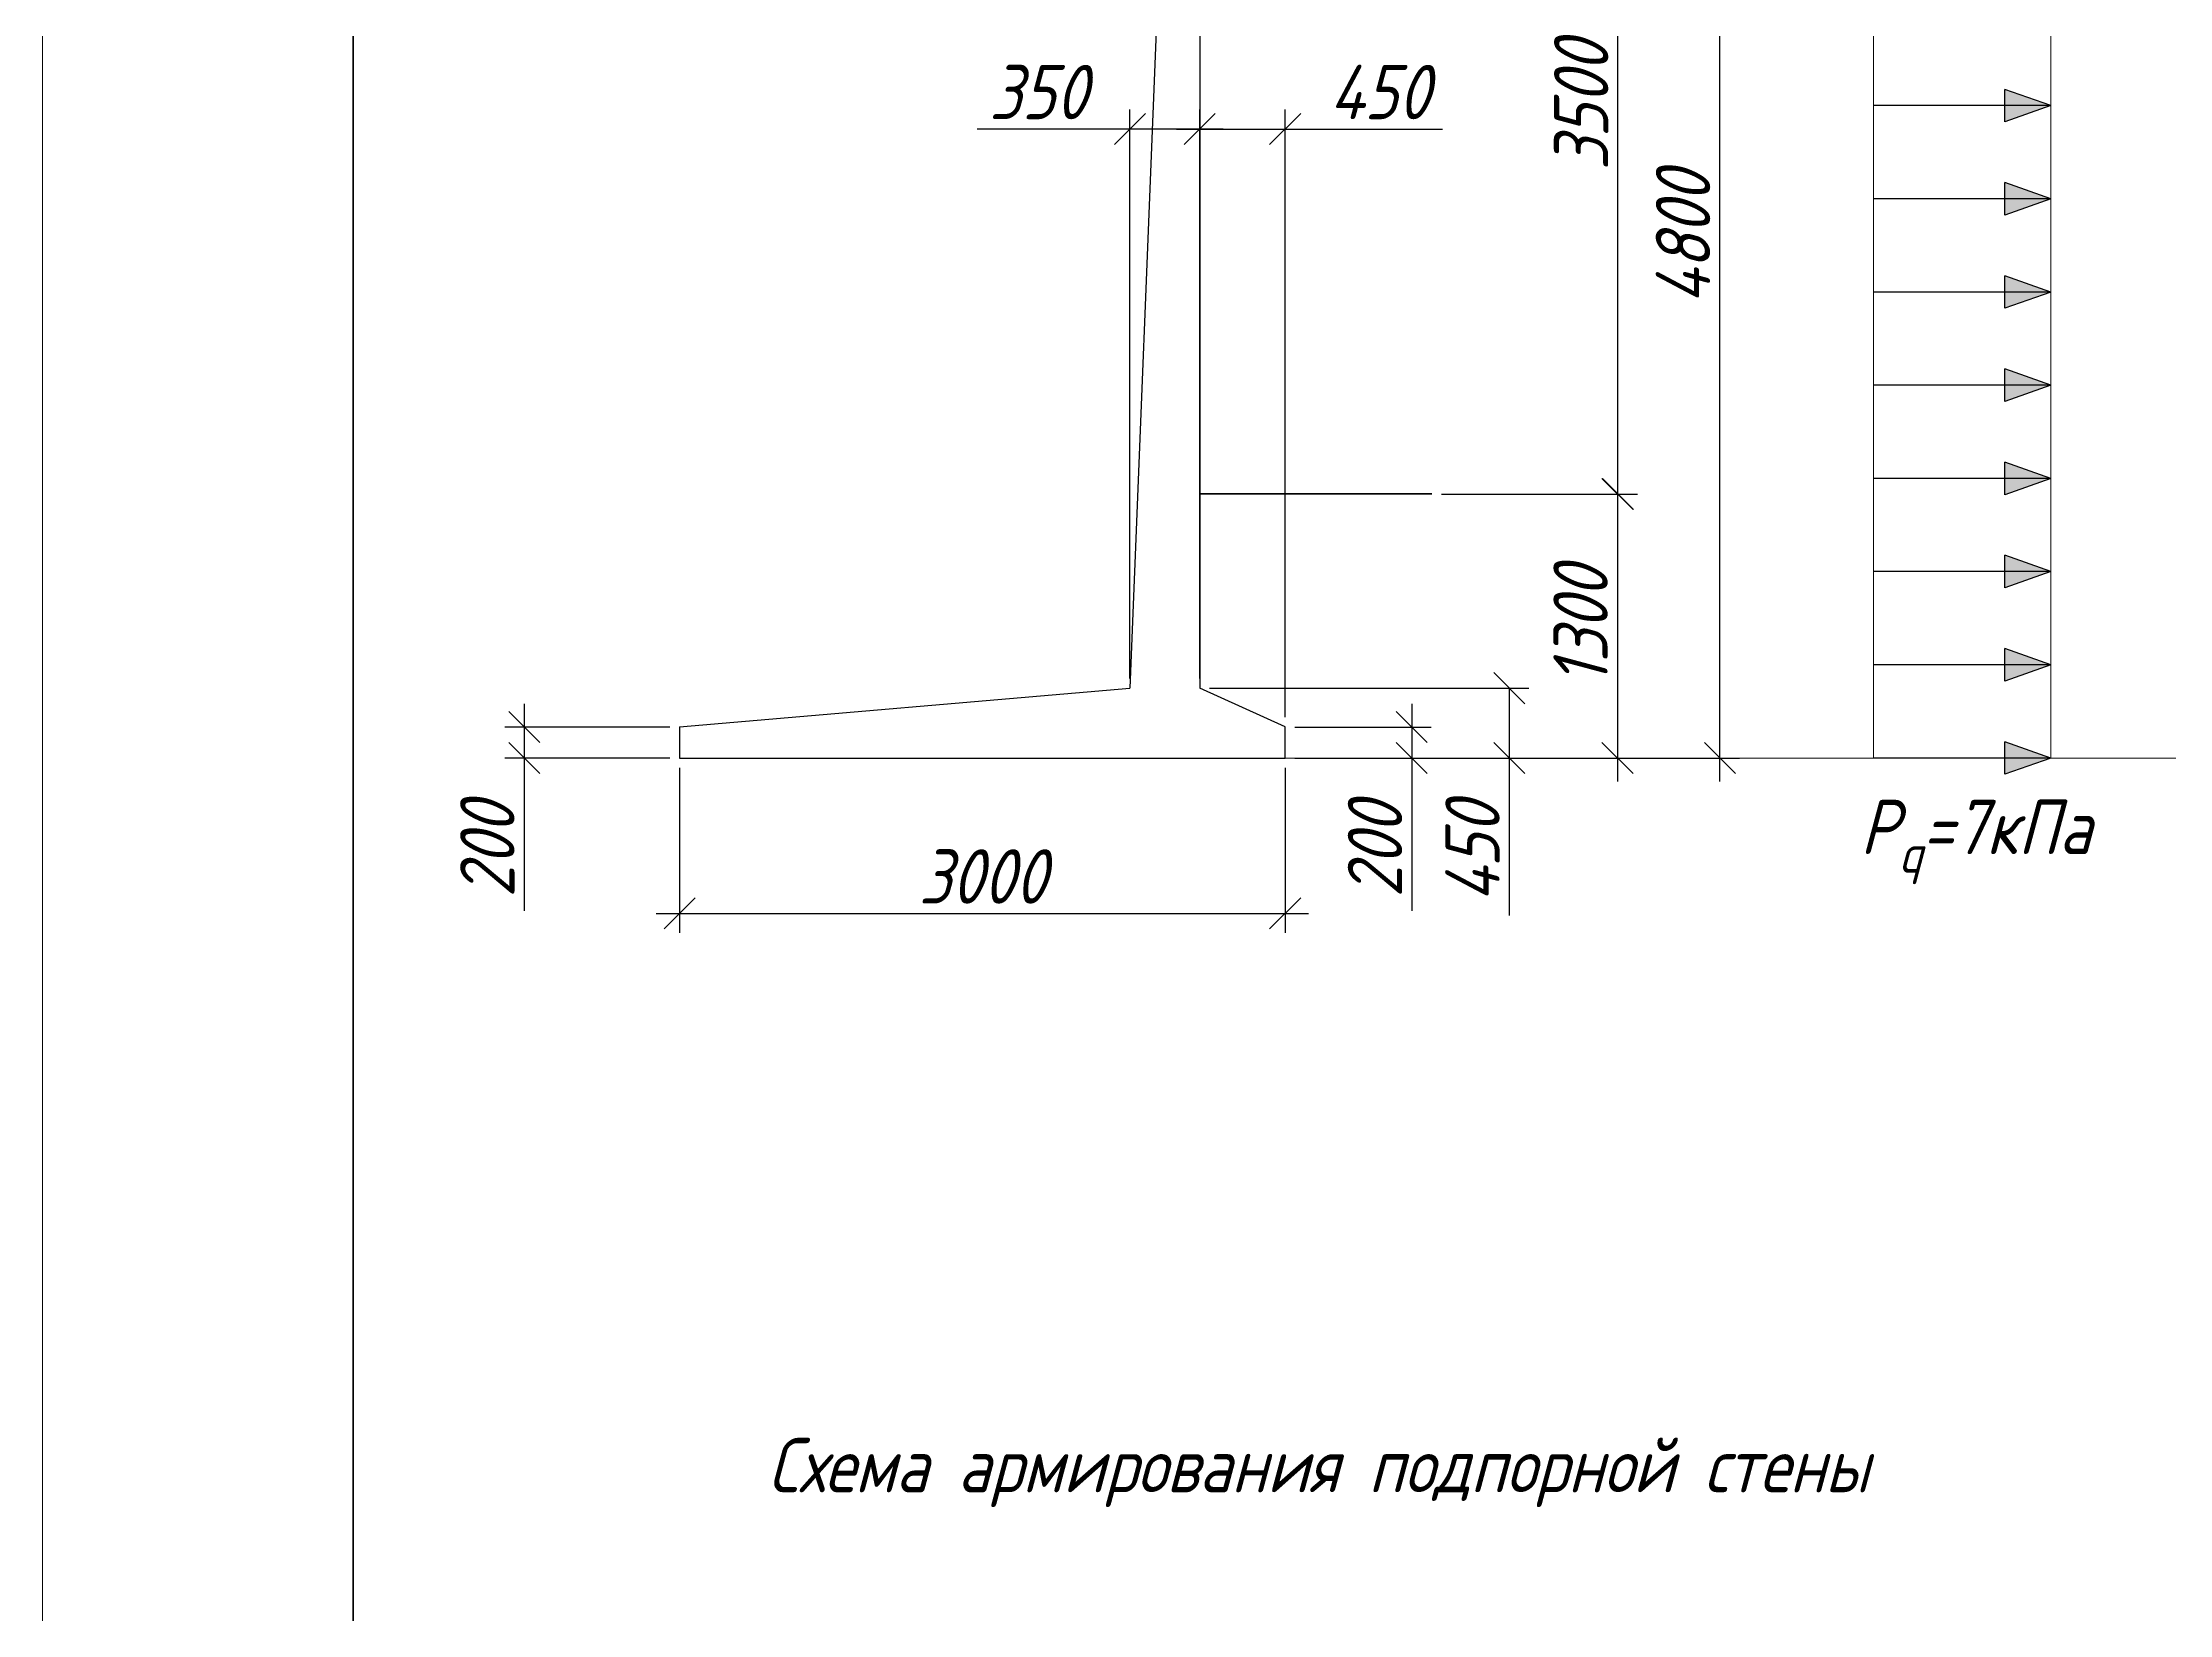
# Model space of a CAD drawing. Header units: millimetres. Extents: x -1004 to 900128, y -352756 to 107728.
# Drawn here: x -1004 to 12692, y -61670 to -51550 of the extents above; entities that cross this region are included whole.
import ezdxf

# ---------------------------------------------------------------- set-up
doc = ezdxf.new("R2010")
doc.units = ezdxf.units.MM
doc.linetypes.add('ACAD_ISO04W100', pattern=[30, 24, -3, 0, -3])
for name, color, linetype, lineweight in [('axles', 152, 'ACAD_ISO04W100', 20), ('basic', 95, 'Continuous', 30), ('frame', 173, 'Continuous', 40), ('size', 45, 'Continuous', 20), ('text', 13, 'Continuous', 20), ('thick', 42, 'Continuous', 35), ('thin', 153, 'Continuous', 18)]:
    doc.layers.add(name, color=color, linetype=linetype, lineweight=lineweight)
doc.styles.add('Structures', font='isocpeur.ttf', dxfattribs={"width": 0.85, "oblique": 15})
doc.styles.add('structures 5', font='isocpeur.ttf', dxfattribs={"width": 0.85, "oblique": 15, "height": 5})
doc.dimstyles.new('structures 3.5', dxfattribs={"dimtxt": 3.5, "dimasz": 2, "dimexe": 1.25, "dimexo": 0.625, "dimtad": 1, "dimtxsty": 'Structures', "dimblk": 'OBLIQUE', "dimcen": 2.5, "dimdle": 1.5, "dimadec": 0, "dimazin": 0, "dimtfac": 1, "dimtmove": 0, "dimatfit": 3, "dimfxl": 1, "dimarcsym": 0})

# ---------------------------------------------------------------- blocks, each defined once
blk = doc.blocks.new('_Oblique')
at = {"color": 0, "linetype": 'ByBlock', "lineweight": -2}
blk.add_line((-0.5, -0.5), (0.5, 0.5), dxfattribs=at)
blk = doc.blocks.new('*D413')
at = {"layer": 'Defpoints', "color": 0, "transparency": 16777216}
for p in [(6998, -55957), (6998, -56157), (7813, -56157)]:
    blk.add_point(p, dxfattribs=at)
at = {"layer": 'size', "color": 0, "lineweight": -2, "transparency": 16777216}
for p, q in [((7813, -55807), (7813, -56157)), ((7060, -55957), (7938, -55957)), ((7060, -56157), (7938, -56157)), ((7813, -56157), (7813, -57141))]:
    blk.add_line(p, q, dxfattribs=at)
at = {"layer": 'size', "color": 0, "lineweight": -2, "transparency": 16777216, "xscale": 200, "yscale": 200, "zscale": 200}
for p, rotation in [((7813, -55957), 90), ((7813, -56157), 270)]:
    blk.add_blockref('_Oblique', p, dxfattribs=dict(at, rotation=rotation))
at = {"layer": 'size', "color": 0, "transparency": 16777216, "insert": (7576, -56749), "char_height": 350, "attachment_point": 5, "rotation": 90, "style": 'Structures'}
blk.add_mtext('200', dxfattribs=at)
blk = doc.blocks.new('*D414')
at = {"layer": 'Defpoints', "color": 0, "transparency": 16777216}
for p in [(3098, -56157), (6998, -56157), (6998, -57157)]:
    blk.add_point(p, dxfattribs=at)
at = {"layer": 'size', "color": 0, "lineweight": -2, "transparency": 16777216}
for p, q in [((3098, -56219), (3098, -57282)), ((6998, -56219), (6998, -57282)), ((2948, -57157), (7148, -57157))]:
    blk.add_line(p, q, dxfattribs=at)
at = {"layer": 'size', "color": 0, "lineweight": -2, "transparency": 16777216, "xscale": 200, "yscale": 200, "zscale": 200, "rotation": 180}
blk.add_blockref('_Oblique', (3098, -57157), dxfattribs=at)
at = {"layer": 'size', "color": 0, "lineweight": -2, "transparency": 16777216, "xscale": 200, "yscale": 200, "zscale": 200}
blk.add_blockref('_Oblique', (6998, -57157), dxfattribs=at)
at = {"layer": 'size', "color": 0, "transparency": 16777216, "insert": (5048, -56919), "char_height": 350, "attachment_point": 5, "style": 'Structures'}
blk.add_mtext('3000', dxfattribs=at)
blk = doc.blocks.new('*D415')
at = {"layer": 'Defpoints', "color": 0, "transparency": 16777216}
for p in [(3098, -55957), (2098, -56157), (3098, -56157)]:
    blk.add_point(p, dxfattribs=at)
at = {"layer": 'size', "color": 0, "lineweight": -2, "transparency": 16777216}
for p, q in [((2098, -55807), (2098, -56157)), ((3035, -55957), (1973, -55957)), ((3035, -56157), (1973, -56157)), ((2098, -56157), (2098, -57141))]:
    blk.add_line(p, q, dxfattribs=at)
at = {"layer": 'size', "color": 0, "lineweight": -2, "transparency": 16777216, "xscale": 200, "yscale": 200, "zscale": 200}
for p, rotation in [((2098, -55957), 90), ((2098, -56157), 270)]:
    blk.add_blockref('_Oblique', p, dxfattribs=dict(at, rotation=rotation))
at = {"layer": 'size', "color": 0, "transparency": 16777216, "insert": (1860, -56749), "char_height": 350, "attachment_point": 5, "rotation": 90, "style": 'Structures'}
blk.add_mtext('200', dxfattribs=at)
blk = doc.blocks.new('*D416')
at = {"layer": 'Defpoints', "color": 0, "transparency": 16777216}
for p in [(6448, -55707), (8441, -55707), (6998, -56157)]:
    blk.add_point(p, dxfattribs=at)
at = {"layer": 'size', "color": 0, "lineweight": -2, "transparency": 16777216}
for p, q in [((6510, -55707), (8566, -55707)), ((8441, -55707), (8441, -56307)), ((7060, -56157), (8566, -56157)), ((8441, -56157), (8441, -57170))]:
    blk.add_line(p, q, dxfattribs=at)
at = {"layer": 'size', "color": 0, "lineweight": -2, "transparency": 16777216, "xscale": 200, "yscale": 200, "zscale": 200}
for p, rotation in [((8441, -55707), 90), ((8441, -56157), 270)]:
    blk.add_blockref('_Oblique', p, dxfattribs=dict(at, rotation=rotation))
at = {"layer": 'size', "color": 0, "transparency": 16777216, "insert": (8204, -56763), "char_height": 350, "attachment_point": 5, "rotation": 90, "style": 'Structures'}
blk.add_mtext('450', dxfattribs=at)
blk = doc.blocks.new('*D417')
at = {"layer": 'Defpoints', "color": 0, "transparency": 16777216}
for p in [(6448, -49457), (9798, -49457), (6998, -56157)]:
    blk.add_point(p, dxfattribs=at)
at = {"layer": 'size', "color": 0, "lineweight": -2, "transparency": 16777216}
for p, q in [((9798, -56307), (9798, -49307)), ((6510, -49457), (9923, -49457)), ((7060, -56157), (9923, -56157))]:
    blk.add_line(p, q, dxfattribs=at)
at = {"layer": 'size', "color": 0, "lineweight": -2, "transparency": 16777216, "xscale": 200, "yscale": 200, "zscale": 200}
for p, rotation in [((9798, -49457), 90), ((9798, -56157), 270)]:
    blk.add_blockref('_Oblique', p, dxfattribs=dict(at, rotation=rotation))
at = {"layer": 'size', "color": 0, "transparency": 16777216, "insert": (9560, -52807), "char_height": 350, "attachment_point": 5, "rotation": 90, "style": 'Structures'}
blk.add_mtext('4800', dxfattribs=at)
blk = doc.blocks.new('*D418')
at = {"layer": 'Defpoints', "color": 0, "transparency": 16777216}
for p in [(6998, -52107), (6448, -55707), (6998, -55957)]:
    blk.add_point(p, dxfattribs=at)
at = {"layer": 'size', "color": 0, "lineweight": -2, "transparency": 16777216}
for p, q in [((6448, -55644), (6448, -51982)), ((6998, -55894), (6998, -51982)), ((6298, -52107), (6998, -52107)), ((6998, -52107), (8011, -52107))]:
    blk.add_line(p, q, dxfattribs=at)
at = {"layer": 'size', "color": 0, "lineweight": -2, "transparency": 16777216, "xscale": 200, "yscale": 200, "zscale": 200, "rotation": 180}
blk.add_blockref('_Oblique', (6448, -52107), dxfattribs=at)
at = {"layer": 'size', "color": 0, "lineweight": -2, "transparency": 16777216, "xscale": 200, "yscale": 200, "zscale": 200}
blk.add_blockref('_Oblique', (6998, -52107), dxfattribs=at)
at = {"layer": 'size', "color": 0, "transparency": 16777216, "insert": (7604, -51869), "char_height": 350, "attachment_point": 5, "style": 'Structures'}
blk.add_mtext('450', dxfattribs=at)
blk = doc.blocks.new('*D419')
at = {"layer": 'Defpoints', "color": 0, "transparency": 16777216}
for p in [(5998, -52107), (5998, -55707), (6448, -55707)]:
    blk.add_point(p, dxfattribs=at)
at = {"layer": 'size', "color": 0, "lineweight": -2, "transparency": 16777216}
for p, q in [((5998, -55644), (5998, -51982)), ((6448, -55644), (6448, -51982)), ((5998, -52107), (5014, -52107)), ((6598, -52107), (5998, -52107))]:
    blk.add_line(p, q, dxfattribs=at)
at = {"layer": 'size', "color": 0, "lineweight": -2, "transparency": 16777216, "xscale": 200, "yscale": 200, "zscale": 200, "rotation": 180}
blk.add_blockref('_Oblique', (5998, -52107), dxfattribs=at)
at = {"layer": 'size', "color": 0, "lineweight": -2, "transparency": 16777216, "xscale": 200, "yscale": 200, "zscale": 200}
blk.add_blockref('_Oblique', (6448, -52107), dxfattribs=at)
at = {"layer": 'size', "color": 0, "transparency": 16777216, "insert": (5406, -51869), "char_height": 350, "attachment_point": 5, "style": 'Structures'}
blk.add_mtext('350', dxfattribs=at)
blk = doc.blocks.new('*D421')
at = {"layer": 'Defpoints', "color": 0, "transparency": 16777216}
for p in [(7943, -54457), (7148, -56157), (9138, -56157)]:
    blk.add_point(p, dxfattribs=at)
at = {"layer": 'size', "color": 0, "lineweight": -2, "transparency": 16777216}
for p, q in [((9138, -54307), (9138, -56307)), ((8005, -54457), (9263, -54457)), ((7210, -56157), (9263, -56157))]:
    blk.add_line(p, q, dxfattribs=at)
at = {"layer": 'size', "color": 0, "lineweight": -2, "transparency": 16777216, "xscale": 200, "yscale": 200, "zscale": 200}
for p, rotation in [((9138, -54457), 90), ((9138, -56157), 270)]:
    blk.add_blockref('_Oblique', p, dxfattribs=dict(at, rotation=rotation))
at = {"layer": 'size', "color": 0, "transparency": 16777216, "insert": (8900, -55307), "char_height": 350, "attachment_point": 5, "rotation": 90, "style": 'Structures'}
blk.add_mtext('1300', dxfattribs=at)
blk = doc.blocks.new('*D422')
at = {"layer": 'Defpoints', "color": 0, "transparency": 16777216}
for p in [(6448, -49457), (9141, -49457), (7943, -54457)]:
    blk.add_point(p, dxfattribs=at)
at = {"layer": 'size', "color": 0, "lineweight": -2, "transparency": 16777216}
for p, q in [((9141, -54607), (9141, -49307)), ((6510, -49457), (9266, -49457)), ((8005, -54457), (9266, -54457))]:
    blk.add_line(p, q, dxfattribs=at)
at = {"layer": 'size', "color": 0, "lineweight": -2, "transparency": 16777216, "xscale": 200, "yscale": 200, "zscale": 200}
for p, rotation in [((9141, -49457), 90), ((9141, -54457), 270)]:
    blk.add_blockref('_Oblique', p, dxfattribs=dict(at, rotation=rotation))
at = {"layer": 'size', "color": 0, "transparency": 16777216, "insert": (8904, -51957), "char_height": 350, "attachment_point": 5, "rotation": 90, "style": 'Structures'}
blk.add_mtext('3500', dxfattribs=at)

msp = doc.modelspace()

# ---------------------------------------------------------------- hatches: boundary and pattern name
at = {"layer": 'basic'}
h = msp.add_hatch(color=256, dxfattribs=at)
h.dxf.hatch_style = 1
h.paths.add_polyline_path([(11632.854, -51851.62), (11927.511, -51956.545), (11632.854, -51956.545)])
h.paths.add_polyline_path([(11632.854, -51956.545), (11927.511, -51956.545), (11632.854, -52061.471)])
h = msp.add_hatch(color=256, dxfattribs=at)
h.dxf.hatch_style = 1
h.paths.add_polyline_path([(11632.854, -52451.62), (11927.511, -52556.545), (11632.854, -52556.545)])
h.paths.add_polyline_path([(11632.854, -52556.545), (11927.511, -52556.545), (11632.854, -52661.471)])
h = msp.add_hatch(color=256, dxfattribs=at)
h.dxf.hatch_style = 1
h.paths.add_polyline_path([(11632.854, -53051.62), (11927.511, -53156.545), (11632.854, -53156.545)])
h.paths.add_polyline_path([(11632.854, -53156.545), (11927.511, -53156.545), (11632.854, -53261.471)])
h = msp.add_hatch(color=256, dxfattribs=at)
h.dxf.hatch_style = 1
h.paths.add_polyline_path([(11632.854, -53651.62), (11927.511, -53756.545), (11632.854, -53756.545)])
h.paths.add_polyline_path([(11632.854, -53756.545), (11927.511, -53756.545), (11632.854, -53861.471)])
h = msp.add_hatch(color=256, dxfattribs=at)
h.dxf.hatch_style = 1
h.paths.add_polyline_path([(11632.854, -54251.62), (11927.511, -54356.545), (11632.854, -54356.545)])
h.paths.add_polyline_path([(11632.854, -54356.545), (11927.511, -54356.545), (11632.854, -54461.471)])
h = msp.add_hatch(color=256, dxfattribs=at)
h.dxf.hatch_style = 1
h.paths.add_polyline_path([(11632.854, -54851.62), (11927.511, -54956.545), (11632.854, -54956.545)])
h.paths.add_polyline_path([(11632.854, -54956.545), (11927.511, -54956.545), (11632.854, -55061.471)])
h = msp.add_hatch(color=256, dxfattribs=at)
h.dxf.hatch_style = 1
h.paths.add_polyline_path([(11632.854, -55451.62), (11927.511, -55556.545), (11632.854, -55556.545)])
h.paths.add_polyline_path([(11632.854, -55556.545), (11927.511, -55556.545), (11632.854, -55661.471)])
h = msp.add_hatch(color=256, dxfattribs=at)
h.dxf.hatch_style = 1
h.paths.add_polyline_path([(11632.854, -56051.62), (11927.511, -56156.545), (11632.854, -56156.545)])
h.paths.add_polyline_path([(11632.854, -56156.545), (11927.511, -56156.545), (11632.854, -56261.471)])

# ---------------------------------------------------------------- linework, layer by layer
at = {"layer": 'axles', "ltscale": 0.2}
msp.add_line((17477.835, -56156.545), (6997.601, -56156.545), dxfattribs=at)
at = {"layer": 'basic'}
for p, q in [((6247.601, -49456.545), (5997.601, -55706.545)), ((6447.601, -49456.545), (6447.601, -55706.545)), ((11927.511, -51956.545), (11632.854, -51851.62)), ((11632.854, -52061.471), (11632.854, -51851.62)), ((11927.511, -51956.545), (10785.644, -51956.545)), ((11927.511, -51956.545), (11632.854, -52061.471)), ((11927.511, -52556.545), (11632.854, -52451.62)), ((11632.854, -52661.471), (11632.854, -52451.62)), ((11927.511, -52556.545), (10785.644, -52556.545)), ((11927.511, -52556.545), (11632.854, -52661.471)), ((11927.511, -53156.545), (11632.854, -53051.62)), ((11632.854, -53261.471), (11632.854, -53051.62)), ((11927.511, -53156.545), (10785.644, -53156.545)), ((11927.511, -53156.545), (11632.854, -53261.471)), ((11927.511, -53756.545), (11632.854, -53651.62)), ((11632.854, -53861.471), (11632.854, -53651.62)), ((11927.511, -53756.545), (10785.644, -53756.545)), ((11927.511, -53756.545), (11632.854, -53861.471)), ((11927.511, -54356.545), (10785.644, -54356.545)), ((11927.511, -54356.545), (11632.854, -54251.62)), ((11632.854, -54461.471), (11632.854, -54251.62)), ((11927.511, -54356.545), (11632.854, -54461.471)), ((11927.511, -54956.545), (11632.854, -54851.62)), ((11632.854, -55061.471), (11632.854, -54851.62)), ((11927.511, -54956.545), (10785.644, -54956.545)), ((11927.511, -54956.545), (11632.854, -55061.471)), ((11927.511, -55556.545), (11632.854, -55451.62)), ((11632.854, -55661.471), (11632.854, -55451.62)), ((11927.511, -55556.545), (10785.644, -55556.545)), ((11927.511, -55556.545), (11632.854, -55661.471)), ((3097.601, -55956.545), (5997.601, -55706.545)), ((6997.601, -55956.545), (6447.601, -55706.545)), ((3097.601, -55956.545), (3097.601, -56156.545)), ((6997.601, -56156.545), (6997.601, -55956.545)), ((3097.601, -56156.545), (6997.601, -56156.545)), ((11927.511, -56156.545), (10785.644, -56156.545)), ((11927.511, -56156.545), (11632.854, -56051.62)), ((11632.854, -56261.471), (11632.854, -56051.62)), ((11927.511, -56156.545), (11632.854, -56261.471))]:
    msp.add_line(p, q, dxfattribs=at)
at = {"layer": 'frame'}
msp.add_line((995.641, -86608.513), (995.641, -45608.513), dxfattribs=at)
at = {"layer": 'thick'}
msp.add_line((6447.601, -54456.545), (7942.923, -54456.545), dxfattribs=at)
at = {"layer": 'thin'}
for p, q in [((-1004.359, -87108.513), (-1004.359, -45108.513)), ((10785.644, -56156.545), (10785.644, -49456.545)), ((11927.511, -56156.545), (11927.511, -49456.545))]:
    msp.add_line(p, q, dxfattribs=at)
msp.add_lwpolyline([(6447.601, -54456.545), (7942.923, -54456.545)], dxfattribs=at)

# ---------------------------------------------------------------- texts
at = {"layer": 'text', "char_height": 350, "attachment_point": 5}
for s, insert, width, style in [('\\A1;P{\\H0.7x;\\S^ q;\\H1.42857x;=7кПа}', (11445.074, -56659.75), 1905.54601, 'structures 5'), ('Схема армирования подпорной стены', (7212.292, -60756.358), 7305.86435, 'Structures')]:
    msp.add_mtext(s, dxfattribs=dict(at, insert=insert, width=width, style=style))

# ---------------------------------------------------------------- dimensions: what is measured, and where the dimension line sits
at = {"layer": 'size'}
for base, p1, p2, text, picture, middle in [((9797.601, -49456.545), (6997.601, -56156.545), (6447.601, -49456.545), '4800', '*D417', (9560.101, -52806.545)), ((9141.36, -49456.545), (7942.923, -54456.545), (6447.601, -49456.545), '3500', '*D422', (8903.86, -51956.545)), ((9137.61, -56156.545), (7942.923, -54456.545), (7147.601, -56156.545), '1300', '*D421', (8900.11, -55306.545))]:
    dim = msp.add_linear_dim(base=base, p1=p1, p2=p2, angle=90, text=text, dimstyle='structures 3.5', dxfattribs=at)
    dim.commit()
    dim.dimension.update_dxf_attribs({"geometry": picture, "text_midpoint": middle})
for base, p1, p2, text, picture, middle in [((5997.601, -52106.545), (6447.601, -55706.545), (5997.601, -55706.545), '350', '*D419', (5405.585, -51869.045)), ((6997.601, -52106.545), (6447.601, -55706.545), (6997.601, -55956.545), '450', '*D418', (7604.492, -51869.045)), ((6997.601, -57156.545), (3097.601, -56156.545), (6997.601, -56156.545), '3000', '*D414', (5047.601, -56919.045))]:
    dim = msp.add_linear_dim(base=base, p1=p1, p2=p2, text=text, dimstyle='structures 3.5', dxfattribs=at)
    dim.commit()
    dim.dimension.update_dxf_attribs({"geometry": picture, "text_midpoint": middle})
dim = msp.add_linear_dim(base=(8441.118, -55706.545), p1=(6997.601, -56156.545), p2=(6447.601, -55706.545), angle=90, dimstyle='structures 3.5', dxfattribs=at)
dim.commit()
dim.dimension.update_dxf_attribs({"geometry": '*D416', "text_midpoint": (8441.118, -56763.437), "dimtype": 160})
for base, p1, p2, picture, middle in [((2097.601, -56156.545), (3097.601, -55956.545), (3097.601, -56156.545), '*D415', (1860.101, -56748.562)), ((7813.055, -56156.545), (6997.601, -55956.545), (6997.601, -56156.545), '*D413', (7575.555, -56748.562))]:
    dim = msp.add_linear_dim(base=base, p1=p1, p2=p2, angle=90, dimstyle='structures 3.5', dxfattribs=at)
    dim.commit()
    dim.dimension.update_dxf_attribs({"geometry": picture, "text_midpoint": middle})

doc.saveas('drawing.dxf')
